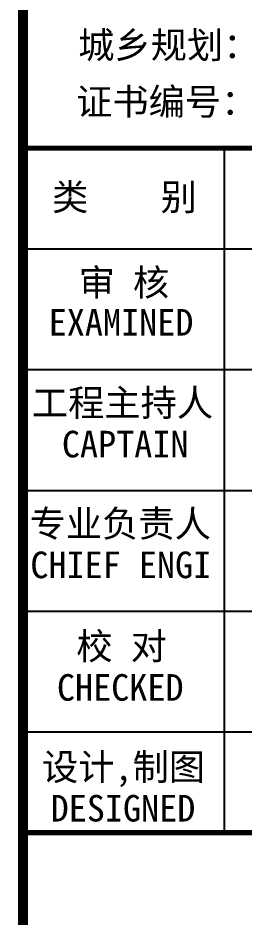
# Model space of a CAD drawing. Extents: x 69728788 to 150163257, y 20675998 to 43663798.
# Drawn here: x 75148513 to 75152983, y 21003570 to 21021361 of the extents above; entities that cross this region are included whole.
import ezdxf

# ---------------------------------------------------------------- set-up
doc = ezdxf.new("R2010")
doc.units = 0
doc.header["$LTSCALE"] = 1000
doc.header["$MEASUREMENT"] = 0
doc.layers.add('图框', color=253, linetype='CONTINUOUS')
doc.styles.add('STYLE-黑体', font='simhei.ttf')
doc.styles.add('黑体', font='simhei.ttf', dxfattribs={"width": 0.6, "height": 4.3})

msp = doc.modelspace()

# ---------------------------------------------------------------- linework, layer by layer
at = {"layer": '图框', "color": 0}
for p, q in [((75148612, 21016792.8), (75160630.5, 21016792.8)), ((75148612, 21016792.8), (75160630.5, 21016792.8)), ((75148612, 21014402.4), (75160630.5, 21014402.4)), ((75148612, 21012012), (75160630.5, 21012012)), ((75148612, 21009621.6), (75160630.5, 21009621.6)), ((75148612, 21007231.2), (75160630.5, 21007231.2))]:
    msp.add_line(p, q, dxfattribs=at)
at = {"layer": '图框', "color": 4, "const_width": 197.2}
msp.add_lwpolyline([(75148612, 21036287.7), (75148612, 20956287.7)], dxfattribs=at)
at = {"layer": '图框', "color": 0, "const_width": 100}
msp.add_lwpolyline([(75148612, 21018784.8), (75160630.5, 21018784.8), (75160630.5, 20998466.4), (75148612, 20998466.4)], close=True, dxfattribs=at)
at = {"layer": '图框', "color": 0}
for points in [[(75152596, 21016792.8), (75152596, 21018784.8)], [(75152596, 21005239.2), (75152596, 21016792.8)]]:
    msp.add_lwpolyline(points, dxfattribs=at)
at = {"layer": '图框', "color": 0, "const_width": 100}
msp.add_lwpolyline([(75148612, 21005239.2), (75160630.5, 21005239.2)], dxfattribs=at)

# ---------------------------------------------------------------- texts
at = {"layer": '图框', "color": 4, "style": '黑体'}
for s, height, p in [('城乡规划：', 525.89, (75149704, 21020562)), ('证书编号：皖 城规编(162037)', 525.888, (75149662, 21019441.7))]:
    msp.add_text(s, height=height, dxfattribs=at).set_placement(p)
at = {"layer": '图框', "color": 0, "style": 'STYLE-黑体'}
for s, p in [('类    别 ', (75149186.5, 21017554.5)), ('审 核', (75149712.1, 21015865)), ('EXAMINED ', (75149120.7, 21015075.2)), ('工程主持人', (75148786.8, 21013482.5)), ('CAPTAIN', (75149381.7, 21012665.8)), ('专业负责人', (75148742.1, 21011092.1)), ('CHIEF ENGI', (75148757.5, 21010275.4)), ('校 对', (75149667.3, 21008666.8)), ('CHECKED  ', (75149283.6, 21007850.1)), ('设计,制图', (75148986.8, 21006276.4)), ('DESIGNED ', (75149158.8, 21005459.7))]:
    msp.add_text(s, height=525.89, dxfattribs=at).set_placement(p)

doc.saveas('drawing.dxf')
